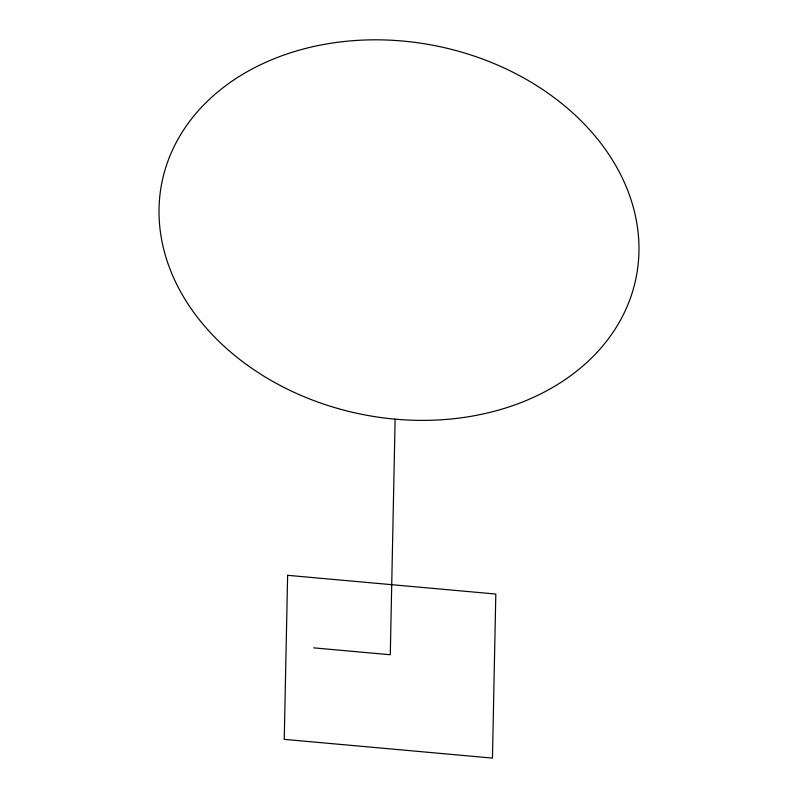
<?xml version="1.0" encoding="UTF-8"?>
<svg xmlns="http://www.w3.org/2000/svg" width="798" height="798" viewBox="0 0 798 798"><rect width="100%" height="100%" fill="white"/><g stroke="black" fill="none" stroke-linecap="round" stroke-linejoin="round"><path stroke-width="1.2" d="M395.12 419.159L390.282 654.749L313.664 647.856M287.619 575.308L284.248 739.357L492.456 758.1L495.817 594.051L287.619 575.308M247.619 365.354A241.824 187.929 11.3 0 0 635.946 278.392A241.824 187.929 11.3 0 0 313.424 46.563A241.824 187.929 11.3 0 0 247.619 365.354"/></g></svg>
